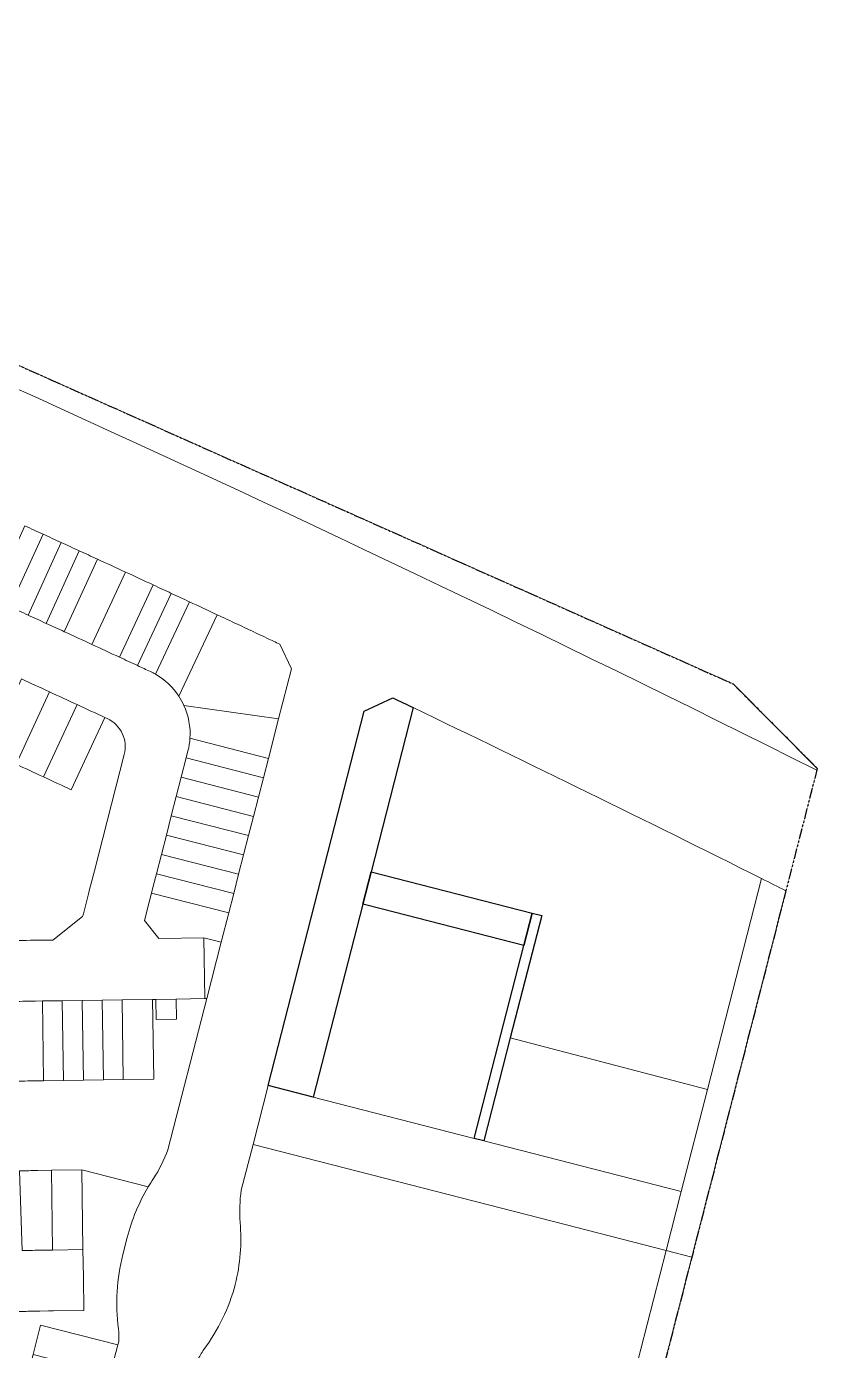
# Model space of a CAD drawing. Header units: centimetres. Extents: x -6122352 to 4157695, y -1694241 to 1947892.
# Drawn here: x 2174982 to 2414753, y -156000 to 242513 of the extents above; entities that cross this region are included whole.
import ezdxf

# ---------------------------------------------------------------- set-up
doc = ezdxf.new("R2010")
doc.units = ezdxf.units.CM
doc.header["$MEASUREMENT"] = 0
doc.linetypes.add('23585-XR-AR-DAMAC PLOT LIMITS$0$PHANTOM2', pattern=[1.25, 0.625, -0.125, 0.125, -0.125, 0.125, -0.125])
for name, color, linetype, lineweight, true_color in [('23585-XR-AR-DAMAC PLOT LIMITS$0$1-End units', 7, 'Continuous', 5, 0xf8991e), ('23585-XR-AR-DAMAC PLOT LIMITS$0$1-Open Space', 7, 'Continuous', 5, 0x90cf5a), ('23585-XR-AR-DAMAC PLOT LIMITS$0$1-Utility', 7, 'Continuous', 5, 0x8db1ff)]:
    doc.layers.add(name, color=color, linetype=linetype, lineweight=lineweight, true_color=true_color)
for name, color, linetype, lineweight in [('23585-XR-AR-DAMAC PLOT LIMITS$0$1-Mid units', 41, 'Continuous', 5), ('23585-XR-AR-DAMAC PLOT LIMITS$0$1-Retail', 10, 'Continuous', 5), ('A-ANNO-TEXT', 3, 'Continuous', 25)]:
    doc.layers.add(name, color=color, linetype=linetype, lineweight=lineweight)
for name, color, linetype in [('23585-XR-AR-DAMAC PLOT LIMITS$0$1-Utility Corridor', 44, 'Continuous'), ('23585-XR-AR-DAMAC PLOT LIMITS$0$PROJECT_LIMIT', 1, 'Continuous'), ('@MI-REF LAYER', 7, 'Continuous')]:
    doc.layers.add(name, color=color, linetype=linetype)
doc.layers.add('23585-XR-AR-DAMAC PLOT LIMITS$0$D-Phase New', color=7, linetype='Continuous', true_color=0x000080)

# ---------------------------------------------------------------- blocks, each defined once
blk = doc.blocks.new('23585-XR-AR-DAMAC PLOT LIMITS')
at = {"layer": '23585-XR-AR-DAMAC PLOT LIMITS$0$1-End units', "color": 251, "true_color": 0x636466}
for points in [[(497861.56, 2770562.17, 0.118327), (497851.94, 2770561.46), (497842.71, 2770583.69, -0.000345), (497851.22, 2770587.21)], [(497893.54, 2770569.39), (497873.14, 2770556.08, 0.123864), (497864.61, 2770561.43), (497886.81, 2770579.71)], [(497832.39, 2770553.4, 0.000344), (497823.95, 2770549.87), (497814.58, 2770571.96, -0.000347), (497823.13, 2770575.55)], [(497840.83, 2770556.93, 0.000344), (497832.39, 2770553.4), (497823.13, 2770575.55, -0.000345), (497831.63, 2770579.09)], [(497851.98, 2770515.75), (497842.74, 2770537.89, -0.000346), (497851.22, 2770541.43), (497860.43, 2770519.27, 0.000346)], [(497851.98, 2770515.75, 0.000346), (497843.54, 2770512.22), (497834.27, 2770534.35, -0.000346), (497842.74, 2770537.89)], [(497843.54, 2770512.22, 0.000346), (497835.11, 2770508.67), (497825.72, 2770530.76, -0.00035), (497834.27, 2770534.35)], [(497919.38, 2770453.98), (497918.01, 2770452.44, 0.005209), (497913.35, 2770447.09), (497895.09, 2770462.67, -0.005209), (497900.08, 2770468.39), (497901.45, 2770469.93)], [(497958.8, 2770421.56), (497956.07, 2770418.49, 0.004359), (497952.75, 2770414.69), (497934.55, 2770430.33, -0.004359), (497938.14, 2770434.44), (497940.87, 2770437.51)]]:
    blk.add_lwpolyline(points, format="xyb", close=True, dxfattribs=at)
for points in [[(497924.77, 2770521.52), (497920.25, 2770518.57), (497911.22, 2770508.43), (497904.32, 2770508.94), (497902.38, 2770511.93), (497901.85, 2770512.74), (497899.67, 2770516.07), (497919.77, 2770529.19)], [(497923.49, 2770494.69), (497941.42, 2770478.74), (497935.34, 2770471.9), (497917.41, 2770487.86)], [(497946.96, 2770444.35), (497964.88, 2770428.39), (497958.8, 2770421.56), (497940.87, 2770437.51)], [(497993.11, 2770416.78), (497998.11, 2770409.12), (497978.01, 2770396), (497973.01, 2770403.66)]]:
    blk.add_lwpolyline(points, close=True, dxfattribs=at)
at = {"layer": '23585-XR-AR-DAMAC PLOT LIMITS$0$1-Mid units', "color": 251, "true_color": 0x636466}
for points in [[(497851.94, 2770561.46, 0.02092), (497850.32, 2770560.87, 0.000161), (497846.37, 2770559.23), (497837.17, 2770581.39, -0.000225), (497842.71, 2770583.69)], [(497846.37, 2770559.23, 0.000226), (497840.83, 2770556.93), (497831.63, 2770579.09, -0.000225), (497837.17, 2770581.39)], [(497823.95, 2770549.87, 0.000226), (497818.42, 2770547.54), (497809.05, 2770569.64, -0.000225), (497814.58, 2770571.96)], [(497818.42, 2770547.54, 0.000226), (497812.89, 2770545.21), (497803.52, 2770567.31, -0.000225), (497809.05, 2770569.64)], [(497896.82, 2770564.36), (497876.72, 2770551.25), (497875.53, 2770553.08, 0.046462), (497873.14, 2770556.08), (497893.54, 2770569.39)], [(497807.36, 2770542.88, 0.000226), (497801.84, 2770540.54), (497792.47, 2770562.64, -0.000225), (497797.99, 2770564.98)], [(497812.89, 2770545.21, 0.000226), (497807.36, 2770542.88), (497797.99, 2770564.98, -0.000225), (497803.52, 2770567.31)]]:
    blk.add_lwpolyline(points, format="xyb", close=True, dxfattribs=at)
for points in [[(497900.1, 2770559.34), (497880, 2770546.22), (497876.72, 2770551.25), (497896.82, 2770564.36)], [(497903.38, 2770554.31), (497883.28, 2770541.2), (497880, 2770546.22), (497900.1, 2770559.34)], [(497906.66, 2770549.29), (497886.56, 2770536.17), (497883.28, 2770541.2), (497903.38, 2770554.31)], [(497909.94, 2770544.26), (497889.84, 2770531.15), (497886.56, 2770536.17), (497906.66, 2770549.29)], [(497913.21, 2770539.24), (497893.11, 2770526.12), (497889.84, 2770531.15), (497909.94, 2770544.26)], [(497916.49, 2770534.21), (497896.39, 2770521.1), (497893.11, 2770526.12), (497913.21, 2770539.24)], [(497919.77, 2770529.19), (497899.67, 2770516.07), (497898.49, 2770517.89), (497896.39, 2770521.1), (497916.49, 2770534.21)], [(497917.41, 2770487.86), (497935.34, 2770471.9), (497931.35, 2770467.42), (497913.42, 2770483.38)], [(497913.42, 2770483.38), (497931.35, 2770467.42), (497927.36, 2770462.94), (497909.43, 2770478.9)], [(497909.43, 2770478.9), (497927.36, 2770462.94), (497923.37, 2770458.46), (497905.44, 2770474.41)], [(497905.44, 2770474.41), (497923.37, 2770458.46), (497919.38, 2770453.98), (497901.45, 2770469.93)]]:
    blk.add_lwpolyline(points, close=True, dxfattribs=at)
at = {"layer": '23585-XR-AR-DAMAC PLOT LIMITS$0$1-Open Space', "color": 251, "true_color": 0x636466}
for points in [[(497747.25, 2770590.27), (497765.25, 2770598.08), (497880.61, 2770648.18), (497887.92, 2770651.35), (497909.35, 2770660.66), (497971.49, 2770687.64), (498007.3, 2770689.12), (498007.6, 2770688.64, 0.020061), (497512.94, 2770477.04, 0.002758)], [(497843.54, 2770512.22, -0.000346), (497851.98, 2770515.75, -0.000346), (497860.43, 2770519.27), (497851.22, 2770541.43), (497851.96, 2770541.73, -0.361244), (497863.38, 2770538.21), (497883.16, 2770507.89), (497886.52, 2770502.74), (497887.05, 2770501.93), (497890.41, 2770496.77), (497890.92, 2770496), (497890.07, 2770484.67), (497886.41, 2770480.56, 0.013179), (497873.4, 2770465.15)], [(497934.55, 2770430.33, -0.004347), (497938.13, 2770434.43), (497940.87, 2770437.51), (497946.96, 2770444.35), (497964.22, 2770455.61, -0.012651), (497963.43, 2770458.46, 0.058815), (497959.98, 2770467.56), (497934.33, 2770506.87), (497933.92, 2770506.41), (497928.21, 2770500), (497932.77, 2770495.94), (497928.71, 2770491.39), (497924.16, 2770495.44), (497923.49, 2770494.69), (497941.42, 2770478.74), (497935.34, 2770471.9), (497931.35, 2770467.42), (497927.36, 2770462.94), (497923.37, 2770458.46), (497919.38, 2770453.98), (497918.01, 2770452.44, 0.005209), (497913.35, 2770447.09, 0.006729)]]:
    blk.add_lwpolyline(points, format="xyb", dxfattribs=at)
for points in [[(498038.99, 2770640.54), (498090.26, 2770561.96), (498090.24, 2770561.95), (498083.58, 2770557.6), (498073.58, 2770572.93), (498056.26, 2770599.48), (498020.44, 2770654.37, -0.000306), (498028.07, 2770657.27)], [(497878.35, 2770592.66), (497886.81, 2770579.71), (497864.61, 2770561.43, 0.038097), (497861.56, 2770562.17), (497851.22, 2770587.21, -0.000253), (497857.46, 2770589.78, -0.000375), (497866.71, 2770593.58, -0.000152), (497870.47, 2770595.12)], [(497971.19, 2770440.68, -0.070768), (497964.22, 2770455.61), (497946.96, 2770444.35), (497964.88, 2770428.39), (497971.08, 2770422.87), (497978.55, 2770416.22), (497972.47, 2770409.39), (497971.48, 2770408.27), (497969.72, 2770406.3, 0.004341), (497966.63, 2770402.76, 0.003956), (497963.86, 2770399.49, 0.003956), (497961.14, 2770396.18, 0.005188), (497957.66, 2770391.76, 0.00433), (497954.83, 2770388.03), (497955.41, 2770382.2, -0.012623), (497958.12, 2770379.62), (497979.57, 2770393.61), (497978.01, 2770396), (497973.01, 2770403.66), (497993.11, 2770416.78), (497992.55, 2770417.65, 0.057438), (497989.71, 2770420.14, -0.096637), (497974.1, 2770436.21)]]:
    blk.add_lwpolyline(points, format="xyb", close=True, dxfattribs=at)
for points in [[(498054.27, 2770538.47), (498083.58, 2770557.6), (498073.58, 2770572.93), (498022.23, 2770539.42), (498019.72, 2770537.78), (497977.84, 2770510.46), (497966.12, 2770502.81), (497976.12, 2770487.48)], [(497934.33, 2770506.87), (497933.92, 2770506.41), (497920.25, 2770518.57), (497924.77, 2770521.52)]]:
    blk.add_lwpolyline(points, close=True, dxfattribs=at)
blk.add_lwpolyline([(498279.8, 2770271.46), (498090.26, 2770561.96), (498083.58, 2770557.6), (498146.42, 2770461.29)], dxfattribs=at)
at = {"layer": '23585-XR-AR-DAMAC PLOT LIMITS$0$1-Retail', "color": 251, "true_color": 0x636466}
blk.add_lwpolyline([(498056.26, 2770599.48), (498004.72, 2770566.25), (497983.98, 2770598.05), (497981.46, 2770596.41), (497939.59, 2770569.08), (497911.7, 2770611.83, -0.004376), (498020.44, 2770654.37)], format="xyb", close=True, dxfattribs=at)
at = {"layer": '23585-XR-AR-DAMAC PLOT LIMITS$0$1-Utility', "color": 251, "true_color": 0x636466}
for points in [[(498073.58, 2770572.93), (498022.23, 2770539.42), (498004.72, 2770566.25), (498056.26, 2770599.48)], [(498019.72, 2770537.78), (497977.84, 2770510.46), (497945.05, 2770560.71), (497950.16, 2770564.04), (497986.93, 2770588.03), (498007.86, 2770555.95)], [(497932.77, 2770495.94), (497928.71, 2770491.39), (497924.16, 2770495.44), (497928.21, 2770500)]]:
    blk.add_lwpolyline(points, close=True, dxfattribs=at)
blk.add_lwpolyline([(498083.58, 2770557.6), (498083.56, 2770557.59), (498054.27, 2770538.47), (497976.12, 2770487.48), (497983.86, 2770475.61, 0.058807), (497990.8, 2770468.79, -0.080575), (498003.57, 2770455.09, -0.093711), (498011.63, 2770434.9, 0.057431), (498012.77, 2770431.3), (498038.96, 2770391.17), (498064.08, 2770407.56), (498146.42, 2770461.29)], format="xyb", close=True, dxfattribs=at)
at = {"layer": '23585-XR-AR-DAMAC PLOT LIMITS$0$1-Utility Corridor', "color": 251, "true_color": 0x636466}
blk.add_lwpolyline([(497939.59, 2770569.08), (497945.05, 2770560.71), (497977.84, 2770510.46), (497966.12, 2770502.81), (497902.56, 2770600.21), (497905.43, 2770609.31, -0.000253), (497911.7, 2770611.83)], format="xyb", close=True, dxfattribs=at)
for points in [[(497986.93, 2770588.03), (497950.16, 2770564.04), (497945.05, 2770560.71), (497939.59, 2770569.08), (497981.46, 2770596.41)], [(498004.72, 2770566.25), (498022.23, 2770539.42), (498019.72, 2770537.78), (498007.86, 2770555.95), (497986.93, 2770588.03), (497981.46, 2770596.41), (497983.98, 2770598.05)]]:
    blk.add_lwpolyline(points, close=True, dxfattribs=at)
at = {"layer": '23585-XR-AR-DAMAC PLOT LIMITS$0$D-Phase New', "color": 8, "const_width": 0.1}
blk.add_lwpolyline([(498279.8, 2770271.46), (498007.3, 2770689.12), (497971.49, 2770687.64), (497909.35, 2770660.66), (497887.92, 2770651.35), (497880.61, 2770648.18), (497765.25, 2770598.08), (497747.25, 2770590.27)], dxfattribs=at)
at = {"layer": '23585-XR-AR-DAMAC PLOT LIMITS$0$PROJECT_LIMIT', "linetype": '23585-XR-AR-DAMAC PLOT LIMITS$0$PHANTOM2', "ltscale": 5}
blk.add_lwpolyline([(497747.25, 2770590.27), (497765.25, 2770598.08), (497880.61, 2770648.18), (497887.92, 2770651.35), (497909.35, 2770660.66), (497971.49, 2770687.64), (498007.3, 2770689.12), (498279.8, 2770271.46)], dxfattribs=at)
blk = doc.blocks.new('A$Cf093b529')
at = {"layer": 'A-ANNO-TEXT'}
blk.add_blockref('23585-XR-AR-DAMAC PLOT LIMITS', (-495391.99, -2768603.44), dxfattribs=at)

msp = doc.modelspace()

# ---------------------------------------------------------------- block references
at = {"layer": '@MI-REF LAYER', "xscale": 1000, "yscale": 1000, "zscale": 1000, "rotation": 312.4882903633292}
msp.add_blockref('A$Cf093b529', (-891608.73293, 539022.72011), dxfattribs=at)

doc.saveas('drawing.dxf')
